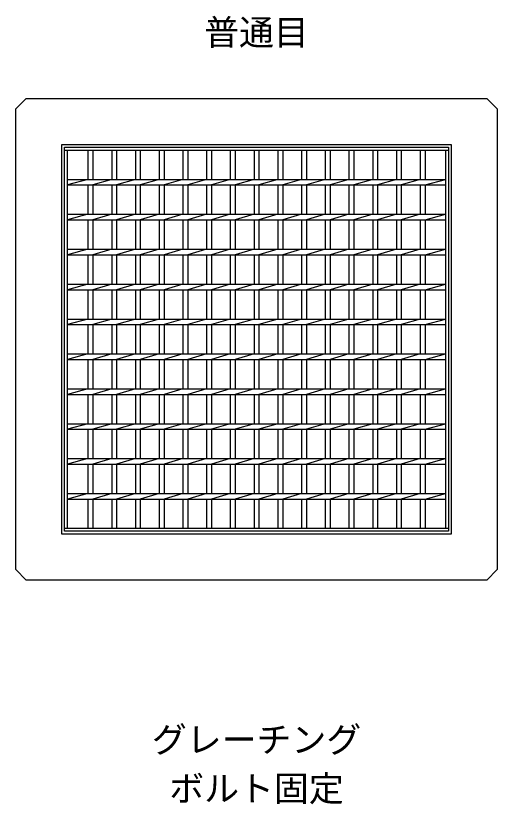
# Model space of a CAD drawing. Units: millimetres, scale not verified. Extents: x -4200 to 4200, y -2970 to 2970.
# Drawn here: x 626 to 1316, y -1194 to -64 of the extents above; entities that cross this region are included whole.
import ezdxf
from ezdxf.enums import TextEntityAlignment as Align

# ---------------------------------------------------------------- set-up
doc = ezdxf.new("R2010")
doc.units = ezdxf.units.MM
doc.header["$LTSCALE"] = 10
doc.layers.add('0-2_HATCH', color=6, linetype='Continuous', lineweight=25)
doc.layers.add('0-5_TXT', color=7, linetype='Continuous', lineweight=25)
doc.styles.add('ＭＳ ゴシック', font='')
doc.styles.get('ＭＳ ゴシック').set_extended_font_data('MS Gothic')

msp = doc.modelspace()

# ---------------------------------------------------------------- linework, layer by layer
at = {"layer": '0-2_HATCH'}
for p, q in [((625.63, -197.56), (640.63, -182.56)), ((640.63, -182.56), (1300.63, -182.56)), ((1300.63, -182.56), (1315.63, -197.56)), ((625.63, -857.56), (625.63, -197.56)), ((1315.63, -197.56), (1315.63, -857.56)), ((691.63, -806.56), (691.63, -248.56)), ((691.63, -248.56), (1249.63, -248.56)), ((695.63, -802.56), (695.63, -252.56)), ((695.63, -252.56), (1245.63, -252.56)), ((695.63, -256.56), (1245.63, -256.56)), ((699.63, -798.56), (699.63, -256.56)), ((729.13, -256.56), (729.13, -298.56)), ((736.13, -256.56), (736.13, -298.56)), ((763.13, -256.56), (763.13, -298.56)), ((770.13, -256.56), (770.13, -298.56)), ((797.13, -256.56), (797.13, -298.56)), ((804.13, -256.56), (804.13, -298.56)), ((831.13, -256.56), (831.13, -298.56)), ((838.13, -256.56), (838.13, -298.56)), ((865.13, -256.56), (865.13, -298.56)), ((872.13, -256.56), (872.13, -298.56)), ((899.13, -256.56), (899.13, -298.56)), ((906.13, -256.56), (906.13, -298.56)), ((933.13, -256.56), (933.13, -298.56)), ((940.13, -256.56), (940.13, -298.56)), ((967.13, -256.56), (967.13, -298.56)), ((974.13, -256.56), (974.13, -298.56)), ((1001.13, -256.56), (1001.13, -298.56)), ((1008.13, -256.56), (1008.13, -298.56)), ((1035.13, -256.56), (1035.13, -298.56)), ((1042.13, -256.56), (1042.13, -298.56)), ((1069.13, -256.56), (1069.13, -298.56)), ((1076.13, -256.56), (1076.13, -298.56)), ((1103.13, -256.56), (1103.13, -298.56)), ((1110.13, -256.56), (1110.13, -298.56)), ((1137.13, -256.56), (1137.13, -298.56)), ((1144.13, -256.56), (1144.13, -298.56)), ((1171.13, -256.56), (1171.13, -298.56)), ((1178.13, -256.56), (1178.13, -298.56)), ((1205.13, -256.56), (1205.13, -298.56)), ((1212.13, -256.56), (1212.13, -298.56)), ((1241.63, -256.56), (1241.63, -798.56)), ((1245.63, -252.56), (1245.63, -802.56)), ((1249.63, -248.56), (1249.63, -806.56)), ((729.13, -298.56), (699.63, -306.56)), ((699.63, -298.56), (1241.63, -298.56)), ((763.13, -298.56), (736.13, -306.56)), ((797.13, -298.56), (770.13, -306.56)), ((831.13, -298.56), (804.13, -306.56)), ((865.13, -298.56), (838.13, -306.56)), ((899.13, -298.56), (872.13, -306.56)), ((933.13, -298.56), (906.13, -306.56)), ((967.13, -298.56), (940.13, -306.56)), ((1001.13, -298.56), (974.13, -306.56)), ((1035.13, -298.56), (1008.13, -306.56)), ((1069.13, -298.56), (1042.13, -306.56)), ((1103.13, -298.56), (1076.13, -306.56)), ((1137.13, -298.56), (1110.13, -306.56)), ((1171.13, -298.56), (1144.13, -306.56)), ((1205.13, -298.56), (1178.13, -306.56)), ((1212.13, -306.56), (1241.63, -298.56)), ((699.63, -306.56), (1241.63, -306.56)), ((729.13, -306.56), (729.13, -348.56)), ((736.13, -306.56), (736.13, -348.56)), ((763.13, -306.56), (763.13, -348.56)), ((770.13, -306.56), (770.13, -348.56)), ((797.13, -306.56), (797.13, -348.56)), ((804.13, -306.56), (804.13, -348.56)), ((831.13, -306.56), (831.13, -348.56)), ((838.13, -306.56), (838.13, -348.56)), ((865.13, -306.56), (865.13, -348.56)), ((872.13, -306.56), (872.13, -348.56)), ((899.13, -306.56), (899.13, -348.56)), ((906.13, -306.56), (906.13, -348.56)), ((933.13, -306.56), (933.13, -348.56)), ((940.13, -306.56), (940.13, -348.56)), ((967.13, -306.56), (967.13, -348.56)), ((974.13, -306.56), (974.13, -348.56)), ((1001.13, -306.56), (1001.13, -348.56)), ((1008.13, -306.56), (1008.13, -348.56)), ((1035.13, -306.56), (1035.13, -348.56)), ((1042.13, -306.56), (1042.13, -348.56)), ((1069.13, -306.56), (1069.13, -348.56)), ((1076.13, -306.56), (1076.13, -348.56)), ((1103.13, -306.56), (1103.13, -348.56)), ((1110.13, -306.56), (1110.13, -348.56)), ((1137.13, -306.56), (1137.13, -348.56)), ((1144.13, -306.56), (1144.13, -348.56)), ((1171.13, -306.56), (1171.13, -348.56)), ((1178.13, -306.56), (1178.13, -348.56)), ((1205.13, -306.56), (1205.13, -348.56)), ((1212.13, -306.56), (1212.13, -348.56)), ((699.63, -348.56), (1241.63, -348.56)), ((729.13, -348.56), (699.63, -356.56)), ((763.13, -348.56), (736.13, -356.56)), ((797.13, -348.56), (770.13, -356.56)), ((831.13, -348.56), (804.13, -356.56)), ((865.13, -348.56), (838.13, -356.56)), ((899.13, -348.56), (872.13, -356.56)), ((933.13, -348.56), (906.13, -356.56)), ((967.13, -348.56), (940.13, -356.56)), ((1001.13, -348.56), (974.13, -356.56)), ((1035.13, -348.56), (1008.13, -356.56)), ((1069.13, -348.56), (1042.13, -356.56)), ((1103.13, -348.56), (1076.13, -356.56)), ((1137.13, -348.56), (1110.13, -356.56)), ((1171.13, -348.56), (1144.13, -356.56)), ((1205.13, -348.56), (1178.13, -356.56)), ((1212.13, -356.56), (1241.63, -348.56)), ((699.63, -356.56), (1241.63, -356.56)), ((729.13, -356.56), (729.13, -398.56)), ((736.13, -356.56), (736.13, -398.56)), ((763.13, -356.56), (763.13, -398.56)), ((770.13, -356.56), (770.13, -398.56)), ((797.13, -356.56), (797.13, -398.56)), ((804.13, -356.56), (804.13, -398.56)), ((831.13, -356.56), (831.13, -398.56)), ((838.13, -356.56), (838.13, -398.56)), ((865.13, -356.56), (865.13, -398.56)), ((872.13, -356.56), (872.13, -398.56)), ((899.13, -356.56), (899.13, -398.56)), ((906.13, -356.56), (906.13, -398.56)), ((933.13, -356.56), (933.13, -398.56)), ((940.13, -356.56), (940.13, -398.56)), ((967.13, -356.56), (967.13, -398.56)), ((974.13, -356.56), (974.13, -398.56)), ((1001.13, -356.56), (1001.13, -398.56)), ((1008.13, -356.56), (1008.13, -398.56)), ((1035.13, -356.56), (1035.13, -398.56)), ((1042.13, -356.56), (1042.13, -398.56)), ((1069.13, -356.56), (1069.13, -398.56)), ((1076.13, -356.56), (1076.13, -398.56)), ((1103.13, -356.56), (1103.13, -398.56)), ((1110.13, -356.56), (1110.13, -398.56)), ((1137.13, -356.56), (1137.13, -398.56)), ((1144.13, -356.56), (1144.13, -398.56)), ((1171.13, -356.56), (1171.13, -398.56)), ((1178.13, -356.56), (1178.13, -398.56)), ((1205.13, -356.56), (1205.13, -398.56)), ((1212.13, -356.56), (1212.13, -398.56)), ((699.63, -398.56), (1241.63, -398.56)), ((729.13, -398.56), (699.63, -406.56)), ((699.63, -406.56), (1241.63, -406.56)), ((729.13, -406.56), (729.13, -448.56)), ((763.13, -398.56), (736.13, -406.56)), ((736.13, -406.56), (736.13, -448.56)), ((763.13, -406.56), (763.13, -448.56)), ((797.13, -398.56), (770.13, -406.56)), ((770.13, -406.56), (770.13, -448.56)), ((797.13, -406.56), (797.13, -448.56)), ((831.13, -398.56), (804.13, -406.56)), ((804.13, -406.56), (804.13, -448.56)), ((831.13, -406.56), (831.13, -448.56)), ((865.13, -398.56), (838.13, -406.56)), ((838.13, -406.56), (838.13, -448.56)), ((865.13, -406.56), (865.13, -448.56)), ((899.13, -398.56), (872.13, -406.56)), ((872.13, -406.56), (872.13, -448.56)), ((899.13, -406.56), (899.13, -448.56)), ((933.13, -398.56), (906.13, -406.56)), ((906.13, -406.56), (906.13, -448.56)), ((933.13, -406.56), (933.13, -448.56)), ((967.13, -398.56), (940.13, -406.56)), ((940.13, -406.56), (940.13, -448.56)), ((967.13, -406.56), (967.13, -448.56)), ((1001.13, -398.56), (974.13, -406.56)), ((974.13, -406.56), (974.13, -448.56)), ((1001.13, -406.56), (1001.13, -448.56)), ((1035.13, -398.56), (1008.13, -406.56)), ((1008.13, -406.56), (1008.13, -448.56)), ((1035.13, -406.56), (1035.13, -448.56)), ((1069.13, -398.56), (1042.13, -406.56)), ((1042.13, -406.56), (1042.13, -448.56)), ((1069.13, -406.56), (1069.13, -448.56)), ((1103.13, -398.56), (1076.13, -406.56)), ((1076.13, -406.56), (1076.13, -448.56)), ((1103.13, -406.56), (1103.13, -448.56)), ((1137.13, -398.56), (1110.13, -406.56)), ((1110.13, -406.56), (1110.13, -448.56)), ((1137.13, -406.56), (1137.13, -448.56)), ((1171.13, -398.56), (1144.13, -406.56)), ((1144.13, -406.56), (1144.13, -448.56)), ((1171.13, -406.56), (1171.13, -448.56)), ((1205.13, -398.56), (1178.13, -406.56)), ((1178.13, -406.56), (1178.13, -448.56)), ((1205.13, -406.56), (1205.13, -448.56)), ((1212.13, -406.56), (1241.63, -398.56)), ((1212.13, -406.56), (1212.13, -448.56)), ((699.63, -448.56), (1241.63, -448.56)), ((729.13, -448.56), (699.63, -456.56)), ((763.13, -448.56), (736.13, -456.56)), ((797.13, -448.56), (770.13, -456.56)), ((831.13, -448.56), (804.13, -456.56)), ((865.13, -448.56), (838.13, -456.56)), ((899.13, -448.56), (872.13, -456.56)), ((933.13, -448.56), (906.13, -456.56)), ((967.13, -448.56), (940.13, -456.56)), ((1001.13, -448.56), (974.13, -456.56)), ((1035.13, -448.56), (1008.13, -456.56)), ((1069.13, -448.56), (1042.13, -456.56)), ((1103.13, -448.56), (1076.13, -456.56)), ((1137.13, -448.56), (1110.13, -456.56)), ((1171.13, -448.56), (1144.13, -456.56)), ((1205.13, -448.56), (1178.13, -456.56)), ((1212.13, -456.56), (1241.63, -448.56)), ((699.63, -456.56), (1241.63, -456.56)), ((729.13, -456.56), (729.13, -498.56)), ((736.13, -456.56), (736.13, -498.56)), ((763.13, -456.56), (763.13, -498.56)), ((770.13, -456.56), (770.13, -498.56)), ((797.13, -456.56), (797.13, -498.56)), ((804.13, -456.56), (804.13, -498.56)), ((831.13, -456.56), (831.13, -498.56)), ((838.13, -456.56), (838.13, -498.56)), ((865.13, -456.56), (865.13, -498.56)), ((872.13, -456.56), (872.13, -498.56)), ((899.13, -456.56), (899.13, -498.56)), ((906.13, -456.56), (906.13, -498.56)), ((933.13, -456.56), (933.13, -498.56)), ((940.13, -456.56), (940.13, -498.56)), ((967.13, -456.56), (967.13, -498.56)), ((974.13, -456.56), (974.13, -498.56)), ((1001.13, -456.56), (1001.13, -498.56)), ((1008.13, -456.56), (1008.13, -498.56)), ((1035.13, -456.56), (1035.13, -498.56)), ((1042.13, -456.56), (1042.13, -498.56)), ((1069.13, -456.56), (1069.13, -498.56)), ((1076.13, -456.56), (1076.13, -498.56)), ((1103.13, -456.56), (1103.13, -498.56)), ((1110.13, -456.56), (1110.13, -498.56)), ((1137.13, -456.56), (1137.13, -498.56)), ((1144.13, -456.56), (1144.13, -498.56)), ((1171.13, -456.56), (1171.13, -498.56)), ((1178.13, -456.56), (1178.13, -498.56)), ((1205.13, -456.56), (1205.13, -498.56)), ((1212.13, -456.56), (1212.13, -498.56)), ((699.63, -498.56), (1241.63, -498.56)), ((729.13, -498.56), (699.63, -506.56)), ((699.63, -506.56), (1241.63, -506.56)), ((729.13, -506.56), (729.13, -548.56)), ((763.13, -498.56), (736.13, -506.56)), ((736.13, -506.56), (736.13, -548.56)), ((763.13, -506.56), (763.13, -548.56)), ((797.13, -498.56), (770.13, -506.56)), ((770.13, -506.56), (770.13, -548.56)), ((797.13, -506.56), (797.13, -548.56)), ((831.13, -498.56), (804.13, -506.56)), ((804.13, -506.56), (804.13, -548.56)), ((831.13, -506.56), (831.13, -548.56)), ((865.13, -498.56), (838.13, -506.56)), ((838.13, -506.56), (838.13, -548.56)), ((865.13, -506.56), (865.13, -548.56)), ((899.13, -498.56), (872.13, -506.56)), ((872.13, -506.56), (872.13, -548.56)), ((899.13, -506.56), (899.13, -548.56)), ((933.13, -498.56), (906.13, -506.56)), ((906.13, -506.56), (906.13, -548.56)), ((933.13, -506.56), (933.13, -548.56)), ((967.13, -498.56), (940.13, -506.56)), ((940.13, -506.56), (940.13, -548.56)), ((967.13, -506.56), (967.13, -548.56)), ((1001.13, -498.56), (974.13, -506.56)), ((974.13, -506.56), (974.13, -548.56)), ((1001.13, -506.56), (1001.13, -548.56)), ((1035.13, -498.56), (1008.13, -506.56)), ((1008.13, -506.56), (1008.13, -548.56)), ((1035.13, -506.56), (1035.13, -548.56)), ((1069.13, -498.56), (1042.13, -506.56)), ((1042.13, -506.56), (1042.13, -548.56)), ((1069.13, -506.56), (1069.13, -548.56)), ((1103.13, -498.56), (1076.13, -506.56)), ((1076.13, -506.56), (1076.13, -548.56)), ((1103.13, -506.56), (1103.13, -548.56)), ((1137.13, -498.56), (1110.13, -506.56)), ((1110.13, -506.56), (1110.13, -548.56)), ((1137.13, -506.56), (1137.13, -548.56)), ((1171.13, -498.56), (1144.13, -506.56)), ((1144.13, -506.56), (1144.13, -548.56)), ((1171.13, -506.56), (1171.13, -548.56)), ((1205.13, -498.56), (1178.13, -506.56)), ((1178.13, -506.56), (1178.13, -548.56)), ((1205.13, -506.56), (1205.13, -548.56)), ((1212.13, -506.56), (1241.63, -498.56)), ((1212.13, -506.56), (1212.13, -548.56)), ((699.63, -548.56), (1241.63, -548.56)), ((729.13, -548.56), (699.63, -556.56)), ((763.13, -548.56), (736.13, -556.56)), ((797.13, -548.56), (770.13, -556.56)), ((831.13, -548.56), (804.13, -556.56)), ((865.13, -548.56), (838.13, -556.56)), ((899.13, -548.56), (872.13, -556.56)), ((933.13, -548.56), (906.13, -556.56)), ((967.13, -548.56), (940.13, -556.56)), ((1001.13, -548.56), (974.13, -556.56)), ((1035.13, -548.56), (1008.13, -556.56)), ((1069.13, -548.56), (1042.13, -556.56)), ((1103.13, -548.56), (1076.13, -556.56)), ((1137.13, -548.56), (1110.13, -556.56)), ((1171.13, -548.56), (1144.13, -556.56)), ((1205.13, -548.56), (1178.13, -556.56)), ((1212.13, -556.56), (1241.63, -548.56)), ((699.63, -556.56), (1241.63, -556.56)), ((729.13, -556.56), (729.13, -598.56)), ((736.13, -556.56), (736.13, -598.56)), ((763.13, -556.56), (763.13, -598.56)), ((770.13, -556.56), (770.13, -598.56)), ((797.13, -556.56), (797.13, -598.56)), ((804.13, -556.56), (804.13, -598.56)), ((831.13, -556.56), (831.13, -598.56)), ((838.13, -556.56), (838.13, -598.56)), ((865.13, -556.56), (865.13, -598.56)), ((872.13, -556.56), (872.13, -598.56)), ((899.13, -556.56), (899.13, -598.56)), ((906.13, -556.56), (906.13, -598.56)), ((933.13, -556.56), (933.13, -598.56)), ((940.13, -556.56), (940.13, -598.56)), ((967.13, -556.56), (967.13, -598.56)), ((974.13, -556.56), (974.13, -598.56)), ((1001.13, -556.56), (1001.13, -598.56)), ((1008.13, -556.56), (1008.13, -598.56)), ((1035.13, -556.56), (1035.13, -598.56)), ((1042.13, -556.56), (1042.13, -598.56)), ((1069.13, -556.56), (1069.13, -598.56)), ((1076.13, -556.56), (1076.13, -598.56)), ((1103.13, -556.56), (1103.13, -598.56)), ((1110.13, -556.56), (1110.13, -598.56)), ((1137.13, -556.56), (1137.13, -598.56)), ((1144.13, -556.56), (1144.13, -598.56)), ((1171.13, -556.56), (1171.13, -598.56)), ((1178.13, -556.56), (1178.13, -598.56)), ((1205.13, -556.56), (1205.13, -598.56)), ((1212.13, -556.56), (1212.13, -598.56)), ((699.63, -598.56), (1241.63, -598.56)), ((729.13, -598.56), (699.63, -606.56)), ((763.13, -598.56), (736.13, -606.56)), ((797.13, -598.56), (770.13, -606.56)), ((831.13, -598.56), (804.13, -606.56)), ((865.13, -598.56), (838.13, -606.56)), ((899.13, -598.56), (872.13, -606.56)), ((933.13, -598.56), (906.13, -606.56)), ((967.13, -598.56), (940.13, -606.56)), ((1001.13, -598.56), (974.13, -606.56)), ((1035.13, -598.56), (1008.13, -606.56)), ((1069.13, -598.56), (1042.13, -606.56)), ((1103.13, -598.56), (1076.13, -606.56)), ((1137.13, -598.56), (1110.13, -606.56)), ((1171.13, -598.56), (1144.13, -606.56)), ((1205.13, -598.56), (1178.13, -606.56)), ((1212.13, -606.56), (1241.63, -598.56)), ((699.63, -606.56), (1241.63, -606.56)), ((729.13, -606.56), (729.13, -648.56)), ((736.13, -606.56), (736.13, -648.56)), ((763.13, -606.56), (763.13, -648.56)), ((770.13, -606.56), (770.13, -648.56)), ((797.13, -606.56), (797.13, -648.56)), ((804.13, -606.56), (804.13, -648.56)), ((831.13, -606.56), (831.13, -648.56)), ((838.13, -606.56), (838.13, -648.56)), ((865.13, -606.56), (865.13, -648.56)), ((872.13, -606.56), (872.13, -648.56)), ((899.13, -606.56), (899.13, -648.56)), ((906.13, -606.56), (906.13, -648.56)), ((933.13, -606.56), (933.13, -648.56)), ((940.13, -606.56), (940.13, -648.56)), ((967.13, -606.56), (967.13, -648.56)), ((974.13, -606.56), (974.13, -648.56)), ((1001.13, -606.56), (1001.13, -648.56)), ((1008.13, -606.56), (1008.13, -648.56)), ((1035.13, -606.56), (1035.13, -648.56)), ((1042.13, -606.56), (1042.13, -648.56)), ((1069.13, -606.56), (1069.13, -648.56)), ((1076.13, -606.56), (1076.13, -648.56)), ((1103.13, -606.56), (1103.13, -648.56)), ((1110.13, -606.56), (1110.13, -648.56)), ((1137.13, -606.56), (1137.13, -648.56)), ((1144.13, -606.56), (1144.13, -648.56)), ((1171.13, -606.56), (1171.13, -648.56)), ((1178.13, -606.56), (1178.13, -648.56)), ((1205.13, -606.56), (1205.13, -648.56)), ((1212.13, -606.56), (1212.13, -648.56)), ((699.63, -648.56), (1241.63, -648.56)), ((729.13, -648.56), (699.63, -656.56)), ((763.13, -648.56), (736.13, -656.56)), ((797.13, -648.56), (770.13, -656.56)), ((831.13, -648.56), (804.13, -656.56)), ((865.13, -648.56), (838.13, -656.56)), ((899.13, -648.56), (872.13, -656.56)), ((933.13, -648.56), (906.13, -656.56)), ((967.13, -648.56), (940.13, -656.56)), ((1001.13, -648.56), (974.13, -656.56)), ((1035.13, -648.56), (1008.13, -656.56)), ((1069.13, -648.56), (1042.13, -656.56)), ((1103.13, -648.56), (1076.13, -656.56)), ((1137.13, -648.56), (1110.13, -656.56)), ((1171.13, -648.56), (1144.13, -656.56)), ((1205.13, -648.56), (1178.13, -656.56)), ((1212.13, -656.56), (1241.63, -648.56)), ((699.63, -656.56), (1241.63, -656.56)), ((729.13, -656.56), (729.13, -698.56)), ((736.13, -656.56), (736.13, -698.56)), ((763.13, -656.56), (763.13, -698.56)), ((770.13, -656.56), (770.13, -698.56)), ((797.13, -656.56), (797.13, -698.56)), ((804.13, -656.56), (804.13, -698.56)), ((831.13, -656.56), (831.13, -698.56)), ((838.13, -656.56), (838.13, -698.56)), ((865.13, -656.56), (865.13, -698.56)), ((872.13, -656.56), (872.13, -698.56)), ((899.13, -656.56), (899.13, -698.56)), ((906.13, -656.56), (906.13, -698.56)), ((933.13, -656.56), (933.13, -698.56)), ((940.13, -656.56), (940.13, -698.56)), ((967.13, -656.56), (967.13, -698.56)), ((974.13, -656.56), (974.13, -698.56)), ((1001.13, -656.56), (1001.13, -698.56)), ((1008.13, -656.56), (1008.13, -698.56)), ((1035.13, -656.56), (1035.13, -698.56)), ((1042.13, -656.56), (1042.13, -698.56)), ((1069.13, -656.56), (1069.13, -698.56)), ((1076.13, -656.56), (1076.13, -698.56)), ((1103.13, -656.56), (1103.13, -698.56)), ((1110.13, -656.56), (1110.13, -698.56)), ((1137.13, -656.56), (1137.13, -698.56)), ((1144.13, -656.56), (1144.13, -698.56)), ((1171.13, -656.56), (1171.13, -698.56)), ((1178.13, -656.56), (1178.13, -698.56)), ((1205.13, -656.56), (1205.13, -698.56)), ((1212.13, -656.56), (1212.13, -698.56)), ((699.63, -698.56), (1241.63, -698.56)), ((729.13, -698.56), (699.63, -706.56)), ((763.13, -698.56), (736.13, -706.56)), ((797.13, -698.56), (770.13, -706.56)), ((831.13, -698.56), (804.13, -706.56)), ((865.13, -698.56), (838.13, -706.56)), ((899.13, -698.56), (872.13, -706.56)), ((933.13, -698.56), (906.13, -706.56)), ((967.13, -698.56), (940.13, -706.56)), ((1001.13, -698.56), (974.13, -706.56)), ((1035.13, -698.56), (1008.13, -706.56)), ((1069.13, -698.56), (1042.13, -706.56)), ((1103.13, -698.56), (1076.13, -706.56)), ((1137.13, -698.56), (1110.13, -706.56)), ((1171.13, -698.56), (1144.13, -706.56)), ((1205.13, -698.56), (1178.13, -706.56)), ((1212.13, -706.56), (1241.63, -698.56)), ((699.63, -706.56), (1241.63, -706.56)), ((729.13, -706.56), (729.13, -748.56)), ((736.13, -706.56), (736.13, -748.56)), ((763.13, -706.56), (763.13, -748.56)), ((770.13, -706.56), (770.13, -748.56)), ((797.13, -706.56), (797.13, -748.56)), ((804.13, -706.56), (804.13, -748.56)), ((831.13, -706.56), (831.13, -748.56)), ((838.13, -706.56), (838.13, -748.56)), ((865.13, -706.56), (865.13, -748.56)), ((872.13, -706.56), (872.13, -748.56)), ((899.13, -706.56), (899.13, -748.56)), ((906.13, -706.56), (906.13, -748.56)), ((933.13, -706.56), (933.13, -748.56)), ((940.13, -706.56), (940.13, -748.56)), ((967.13, -706.56), (967.13, -748.56)), ((974.13, -706.56), (974.13, -748.56)), ((1001.13, -706.56), (1001.13, -748.56)), ((1008.13, -706.56), (1008.13, -748.56)), ((1035.13, -706.56), (1035.13, -748.56)), ((1042.13, -706.56), (1042.13, -748.56)), ((1069.13, -706.56), (1069.13, -748.56)), ((1076.13, -706.56), (1076.13, -748.56)), ((1103.13, -706.56), (1103.13, -748.56)), ((1110.13, -706.56), (1110.13, -748.56)), ((1137.13, -706.56), (1137.13, -748.56)), ((1144.13, -706.56), (1144.13, -748.56)), ((1171.13, -706.56), (1171.13, -748.56)), ((1178.13, -706.56), (1178.13, -748.56)), ((1205.13, -706.56), (1205.13, -748.56)), ((1212.13, -706.56), (1212.13, -748.56)), ((699.63, -748.56), (1241.63, -748.56)), ((729.13, -748.56), (699.63, -756.56)), ((699.63, -756.56), (1241.63, -756.56)), ((729.13, -756.56), (729.13, -798.56)), ((763.13, -748.56), (736.13, -756.56)), ((736.13, -756.56), (736.13, -798.56)), ((763.13, -756.56), (763.13, -798.56)), ((797.13, -748.56), (770.13, -756.56)), ((770.13, -756.56), (770.13, -798.56)), ((797.13, -756.56), (797.13, -798.56)), ((831.13, -748.56), (804.13, -756.56)), ((804.13, -756.56), (804.13, -798.56)), ((831.13, -756.56), (831.13, -798.56)), ((865.13, -748.56), (838.13, -756.56)), ((838.13, -756.56), (838.13, -798.56)), ((865.13, -756.56), (865.13, -798.56)), ((899.13, -748.56), (872.13, -756.56)), ((872.13, -756.56), (872.13, -798.56)), ((899.13, -756.56), (899.13, -798.56)), ((933.13, -748.56), (906.13, -756.56)), ((906.13, -756.56), (906.13, -798.56)), ((933.13, -756.56), (933.13, -798.56)), ((967.13, -748.56), (940.13, -756.56)), ((940.13, -756.56), (940.13, -798.56)), ((967.13, -756.56), (967.13, -798.56)), ((1001.13, -748.56), (974.13, -756.56)), ((974.13, -756.56), (974.13, -798.56)), ((1001.13, -756.56), (1001.13, -798.56)), ((1035.13, -748.56), (1008.13, -756.56)), ((1008.13, -756.56), (1008.13, -798.56)), ((1035.13, -756.56), (1035.13, -798.56)), ((1069.13, -748.56), (1042.13, -756.56)), ((1042.13, -756.56), (1042.13, -798.56)), ((1069.13, -756.56), (1069.13, -798.56)), ((1103.13, -748.56), (1076.13, -756.56)), ((1076.13, -756.56), (1076.13, -798.56)), ((1103.13, -756.56), (1103.13, -798.56)), ((1137.13, -748.56), (1110.13, -756.56)), ((1110.13, -756.56), (1110.13, -798.56)), ((1137.13, -756.56), (1137.13, -798.56)), ((1171.13, -748.56), (1144.13, -756.56)), ((1144.13, -756.56), (1144.13, -798.56)), ((1171.13, -756.56), (1171.13, -798.56)), ((1205.13, -748.56), (1178.13, -756.56)), ((1178.13, -756.56), (1178.13, -798.56)), ((1205.13, -756.56), (1205.13, -798.56)), ((1212.13, -756.56), (1241.63, -748.56)), ((1212.13, -756.56), (1212.13, -798.56)), ((1245.63, -798.56), (695.63, -798.56)), ((1249.63, -806.56), (691.63, -806.56)), ((1245.63, -802.56), (695.63, -802.56)), ((640.63, -872.56), (625.63, -857.56)), ((1315.63, -857.56), (1300.63, -872.56)), ((1300.63, -872.56), (640.63, -872.56))]:
    msp.add_line(p, q, dxfattribs=at)

# ---------------------------------------------------------------- texts
at = {"layer": '0-5_TXT', "style": 'ＭＳ ゴシック'}
for s, p in [('普通目', (895.63, -117.27)), ('グレーチング', (820.63, -1130.4)), ('ボルト固定', (845.63, -1200.4))]:
    msp.add_text(s, height=36.66, dxfattribs=at).set_placement(p, align=Align.BOTTOM_LEFT)

doc.saveas('drawing.dxf')
